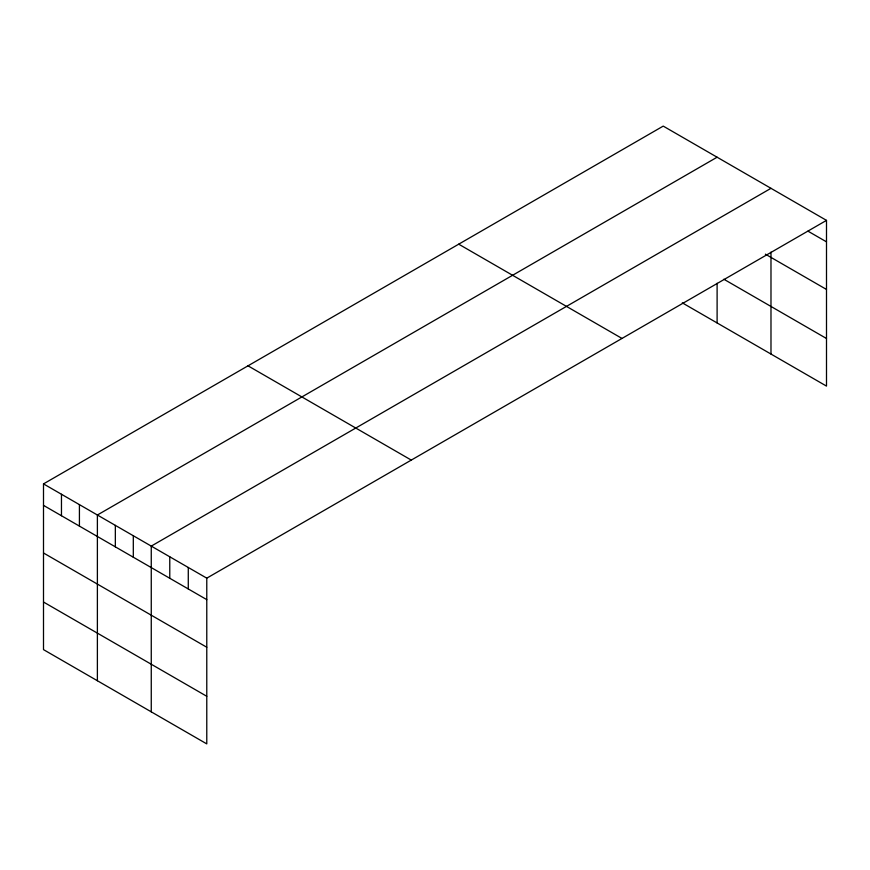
<?xml version="1.0" encoding="UTF-8"?>
<svg xmlns="http://www.w3.org/2000/svg" width="870" height="870" viewBox="0 0 870 870"><rect width="100%" height="100%" fill="white"/><g stroke="black" fill="none" stroke-linecap="round" stroke-linejoin="round"><path stroke-width="1.3" d="M826.5 220.371L206.777 578.158L206.777 743.893L43.5 649.629L43.5 483.894L663.223 126.106L826.5 220.371L826.5 386.106L682.308 302.858M717.108 157.209L97.386 515.007L97.386 680.742M770.983 188.322L151.26 546.11L151.26 711.845M807.991 231.17L826.5 241.849M765.372 254.16L826.5 289.449M723.84 279.226L826.5 338.506M458.718 244.176L621.996 338.441M248.004 365.824L411.282 460.089M43.5 483.894L206.777 578.158M43.5 505.372L206.777 599.637M43.5 552.983L206.777 647.247M43.5 602.029L206.777 696.294M770.983 252.115L770.983 354.057M717.108 283.272L717.108 322.944M188.279 567.479L188.279 588.957M169.77 556.8L169.77 578.278M133.306 535.746L133.306 557.224M115.34 525.371L115.34 546.849M79.42 504.633L79.42 526.111M61.465 494.269L61.465 515.747"/></g></svg>
